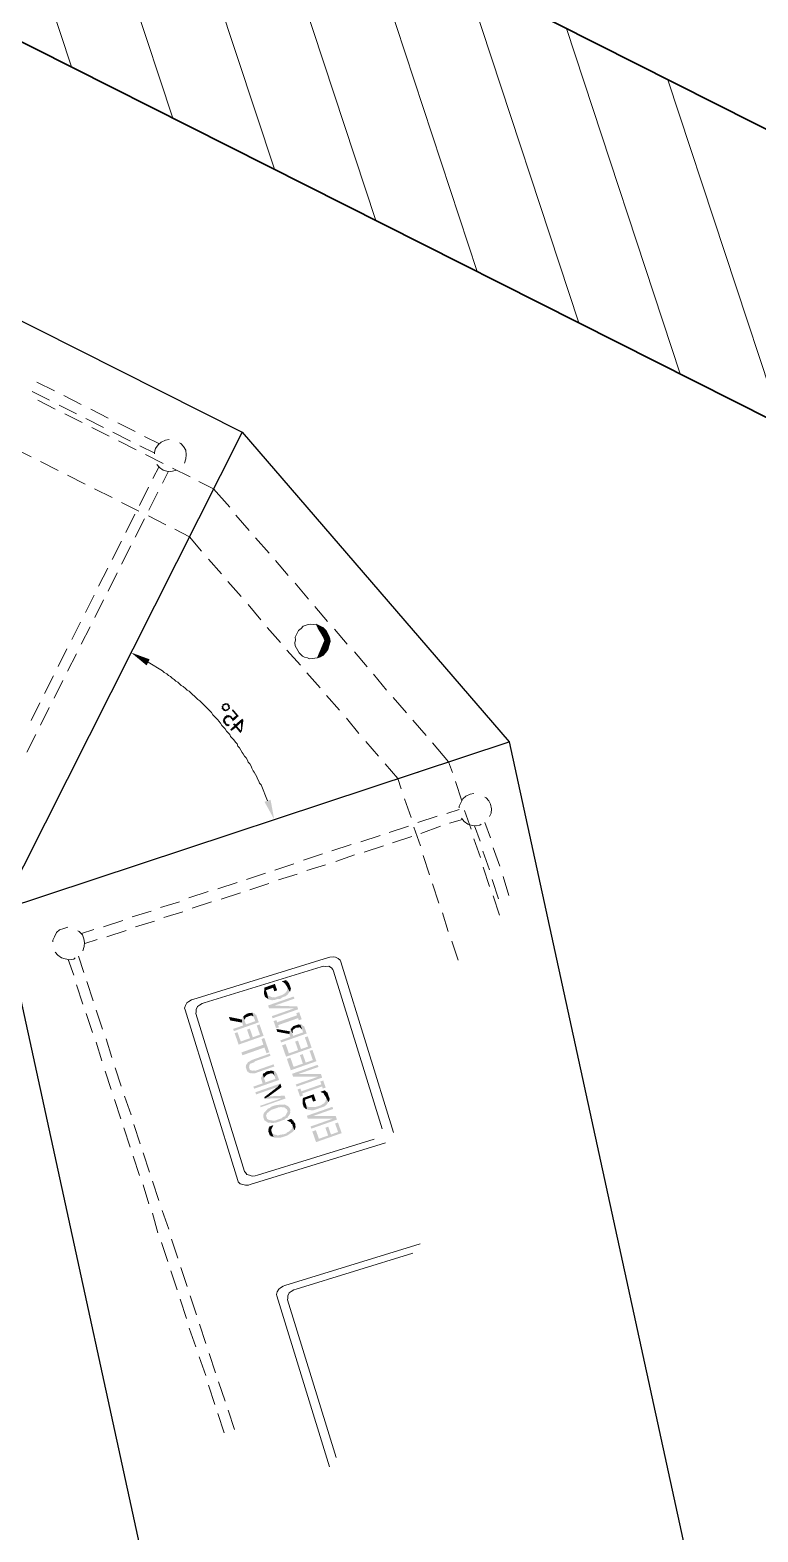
# Model space of a CAD drawing. Header units: metres. Extents: x 0 to 547597, y 0 to 1844684.
# Drawn here: x 543403.133 to 543403.7, y 1844525.203 to 1844526.371 of the extents above; entities that cross this region are included whole.
import ezdxf

# ---------------------------------------------------------------- set-up
doc = ezdxf.new("R2010")
doc.units = ezdxf.units.M
doc.layers.add('5_Thep', color=4, linetype='Continuous')
doc.layers.add('TB220kVhientai', color=7, linetype='Continuous')
doc.layers.add('A-Hatch', color=8, linetype='Continuous', lineweight=5)
doc.layers.add('A-Wall', color=3, linetype='Continuous', lineweight=30)

# ---------------------------------------------------------------- blocks, each defined once
blk = doc.blocks.new('A$C445369CA')
at = {"layer": 'A-Hatch'}
h = blk.add_hatch(dxfattribs=at)
h.set_pattern_fill('ANSI31', color=256, scale=500, angle=180)
h.set_pattern_definition([(225, (46947.50488503976, -3533.258691576077), (44.19417382415921, -44.19417382415923), [])])
h.paths.add_polyline_path([(26600.00000000047, -7499.999999998487), (26800.00000000047, -7499.999999998487), (26800.00000000047, -2299.999999999069), (26600.00000000047, -2299.999999999069)])
at = {"layer": 'A-Hatch', "linetype": 'Continuous'}
for points in [[(27435.96400061366, -3739.72218207363), (27437.99753865693, -3737.608141518082), (27453.21863065683, -3752.249615430366), (27451.99850783078, -3753.518039763672), (27438.89145638631, -3740.91010389477)], [(27439.62436909159, -3735.916909073596), (27445.72498322162, -3729.574787406833), (27460.94607522176, -3744.216261319118), (27454.84546109173, -3750.558382985881), (27452.73142053606, -3748.524844942498), (27457.61191184027, -3743.451147609157), (27452.11540639587, -3738.16394869634), (27447.64162270003, -3742.814837918733), (27445.95039025578, -3741.188007483957), (27450.42417395138, -3736.53711826168), (27446.19609284005, -3732.470042174915), (27441.31560153607, -3737.543739508255)], [(27424.57618757081, -3751.560809184797), (27426.20301800524, -3749.869576740311), (27428.26875705365, -3749.414567624335), (27428.6915651646, -3749.821275233058), (27426.26742001506, -3753.187639619457), (27425.06339769135, -3755.285579672665), (27424.65669008275, -3755.708387783729), (27424.24998247414, -3756.131195894908), (27424.67279058509, -3756.537903503515), (27424.26608297625, -3756.960711614694), (27424.68889108766, -3757.367419223418), (27424.28218347905, -3757.790227334481), (27424.70499159, -3758.196934943087), (27424.29828398139, -3758.619743054267), (27421.76143531455, -3756.179497402161), (27422.16814292339, -3755.756689290982), (27422.55875002965, -3754.504365460249), (27422.54264952731, -3753.674849740346), (27422.94935713592, -3753.252041629283), (27423.35606474453, -3752.829233518103), (27424.16947996197, -3751.983617295977)], [(27430.67680170061, -3745.218687518034), (27431.89692452666, -3743.950263184728), (27443.73555163783, -3755.338076227694), (27447.52472413541, -3758.16892898595), (27445.89789370098, -3759.860161430435)], [(27435.96400061366, -3739.72218207363), (27438.89145638631, -3740.91010389477), (27447.52472413541, -3758.16892898595), (27443.73555163783, -3755.338076227694)], [(27415.6286201796, -3760.862587629352), (27419.6956962666, -3756.634506518138), (27421.38692871085, -3758.261336952914), (27420.16680588503, -3759.52976128622), (27432.0054329962, -3770.917574329069), (27433.22555582225, -3769.649149995763), (27434.91678826651, -3771.275980430422), (27430.84971217997, -3775.504061541636), (27429.15847973549, -3773.877231106977), (27430.78531016991, -3772.185998662491), (27418.94668305875, -3760.798185619526), (27417.31985262432, -3762.489418064011)], [(27428.6915651646, -3749.821275233058), (27429.52108088438, -3749.805174730602), (27431.60292043514, -3750.179681334412), (27433.27805237705, -3750.976996049401), (27434.96928482153, -3752.603826484061), (27436.23770915484, -3753.823949310114), (27436.66051726602, -3754.23065691872), (27438.35174971027, -3755.857487353496), (27439.62017404381, -3757.077610179549), (27440.48189076851, -3758.720541116549), (27441.35970799555, -3761.192987773567), (27441.37580849812, -3762.022503493237), (27438.10604712623, -3764.575452662422), (27438.51275473484, -3764.152644551243), (27439.31006944971, -3762.477512609214), (27438.43225222267, -3760.005065952311), (27437.14772738703, -3757.955427406472), (27436.28601066233, -3756.312496469473), (27435.86320255115, -3755.905788860749), (27435.44039443997, -3755.499081252143), (27433.74916199548, -3753.872250817367), (27431.22841383144, -3752.261520885048), (27429.14657428046, -3751.887014281354), (27426.67412762367, -3752.764831508393), (27426.26742001506, -3753.187639619457)], [(27428.52636509249, -3762.686819141032), (27432.18673357065, -3758.881546140998), (27433.8779660149, -3760.508376575657), (27431.43772036326, -3763.045225242386), (27435.24299336318, -3766.705593720428), (27435.64970097179, -3766.282785609248), (27436.47921669134, -3766.266685106908), (27436.88592430018, -3765.843876995728), (27437.69933951763, -3764.998260773602), (27438.10604712623, -3764.575452662422), (27441.37580849812, -3762.022503493237), (27441.3919090007, -3762.852019213024), (27441.4080095028, -3763.681534932926), (27441.0013018942, -3764.104343043873), (27441.01740239677, -3764.933858763776), (27440.61069478793, -3765.356666874955), (27440.20398717932, -3765.779474986019), (27439.39057196188, -3766.625091208261), (27435.69800247904, -3768.771332768607), (27435.27519436809, -3768.364625159884), (27434.86848675949, -3768.787433271063)], [(27398.14019300672, -3779.043336407165), (27404.64751474559, -3772.278406629455), (27419.8686067455, -3786.91988054174), (27413.36128500686, -3793.68481031945), (27411.24724445143, -3791.651272276184), (27416.53444336378, -3786.154766831663), (27411.03793791938, -3780.867567918962), (27406.1574466154, -3785.941265252302), (27404.46621417091, -3784.314434817643), (27409.34670547512, -3779.240737484302), (27405.11862436403, -3775.173661397537), (27399.83142545121, -3780.670166841941)], [(27406.68105278886, -3770.16436607379), (27407.90117561491, -3768.895941740484), (27419.73980272608, -3780.283754783333), (27423.52897522366, -3783.114607541705), (27421.902144789, -3784.805839986075)], [(27411.96825170168, -3764.667860629386), (27414.00178974518, -3762.553820073721), (27429.22288174508, -3777.195293986006), (27428.00275891903, -3778.463718319428), (27414.89570747456, -3765.85578245041)], [(27411.96825170168, -3764.667860629386), (27414.89570747456, -3765.85578245041), (27423.52897522366, -3783.114607541705), (27419.73980272608, -3780.283754783333)], [(27447.00111796195, -3773.945828164462), (27447.81453317939, -3773.100211942103), (27448.64404889918, -3773.084111439763), (27449.05075650779, -3772.661303328583), (27449.45746411663, -3772.238495217403), (27449.88027222757, -3772.645202826126), (27450.28697983641, -3772.222394715063), (27451.1164955562, -3772.206294212607), (27451.53930366714, -3772.61300182133), (27451.94601127598, -3772.19019371015), (27452.36881938693, -3772.596901318757), (27454.0278508265, -3772.56470031396), (27454.45065893768, -3772.971407922683), (27454.87346704886, -3773.37811553129), (27455.29627516004, -3773.784823140013), (27456.1257908796, -3773.768722637556), (27456.54859899101, -3774.175430246163), (27457.39421521313, -3774.988845463493), (27459.08544765739, -3776.615675898269), (27461.19948821329, -3778.649213941535), (27462.90682115988, -3781.105560096097), (27463.78463838738, -3783.578006752999), (27464.2074464981, -3783.984714361723), (27460.95378562878, -3787.367179250694), (27461.36049323739, -3786.944371139514), (27461.76720084623, -3786.521563028335), (27462.1739084546, -3786.098754917271), (27461.75110034388, -3785.692047308665), (27462.15780795249, -3785.269239197485), (27461.73499984131, -3784.862531588878), (27462.14170744992, -3784.439723477699), (27461.71889933874, -3784.033015868976), (27461.70279883617, -3783.203500149306), (27461.27999072545, -3782.796792540583), (27461.26389022288, -3781.967276820797), (27460.40217349818, -3780.324345883681), (27458.71094105369, -3778.697515448905), (27456.17409238708, -3776.257269796799), (27455.3445766673, -3776.273370299372), (27454.92176855612, -3775.866662690649), (27454.49896044494, -3775.459955082042), (27454.07615233399, -3775.053247473319), (27453.65334422281, -3774.646539864596), (27453.2466366142, -3775.069347975776), (27452.82382850302, -3774.662640367169), (27449.50576562388, -3774.727042376762), (27448.69235040643, -3775.572658599121), (27445.84539714572, -3778.532315376913), (27445.79709563847, -3776.043768217554), (27446.59441035357, -3774.368636275409)], [(27455.54197774408, -3765.066857830971), (27457.59161628992, -3763.782332995208), (27459.65735533834, -3763.327323879232), (27460.08016344928, -3763.734031487955), (27457.23321018857, -3766.693688265746), (27456.82650257996, -3767.11649637681), (27456.84260308254, -3767.946012096596), (27456.43589547393, -3768.368820207659), (27456.02918786509, -3768.791628318722), (27456.07748937258, -3771.280175478081), (27456.09358987492, -3772.109691197984), (27453.55674120807, -3769.669445545878), (27453.54064070573, -3768.839929826092), (27453.94734831434, -3768.417121715029), (27453.931247812, -3767.587605995242), (27454.33795542084, -3767.164797884063), (27454.74466302921, -3766.741989773), (27455.15137063805, -3766.319181661936), (27454.72856252687, -3765.912474053213), (27455.13527013571, -3765.489665942034)], [(27460.08016344928, -3763.734031487955), (27460.9096791693, -3763.717930985382), (27462.16200300003, -3764.108538091648), (27464.25994305336, -3765.312560415245), (27466.35788310645, -3766.516582738841), (27468.04911555094, -3768.1434131735), (27469.74034799519, -3769.77024360816), (27471.02487283107, -3771.819882153999), (27471.88658955577, -3773.462813091232), (27472.74830628047, -3775.105744028348), (27472.34159867163, -3775.528552139411), (27469.49464541115, -3778.488208917202), (27469.90135301976, -3778.065400806139), (27470.29196012579, -3776.81307697529), (27470.27585962345, -3775.983561255503), (27470.25975912088, -3775.154045535601), (27469.83695100993, -3774.747337926878), (27469.80475000502, -3773.088306487422), (27469.38194189407, -3772.681598878698), (27468.95913378266, -3772.274891270092), (27468.53632567171, -3771.868183661369), (27466.4061846137, -3769.0051298982), (27465.1377602804, -3767.785007072147), (27464.30824456061, -3767.801107574604), (27463.46262833825, -3766.987692357274), (27461.78749639634, -3766.190377642401), (27460.95798067655, -3766.206478144741), (27460.53517256537, -3765.799770536134), (27459.70565684536, -3765.815871038591), (27459.29894923675, -3766.238679149654), (27458.8761411258, -3765.831971541047), (27458.4694335172, -3766.25477965211), (27458.06272590836, -3766.677587763174), (27457.23321018857, -3766.693688265746)], [(27390.41274844203, -3787.076690518414), (27396.92007018067, -3780.311760740587), (27412.14116218081, -3794.953234652872), (27405.63384044194, -3801.718164430698), (27403.5197998865, -3799.684626387316), (27408.80699879932, -3794.188120942796), (27403.31049335492, -3788.900922029978), (27398.43000205071, -3793.974619363435), (27396.73876960599, -3792.347788928775), (27401.6192609102, -3787.274091595318), (27397.3911797991, -3783.207015508553), (27392.10398088628, -3788.703520953073)], [(27439.69648150844, -3782.385889884201), (27441.3233119431, -3780.694657439832), (27456.12159583205, -3794.929423743393), (27455.30818061461, -3795.77503996552), (27442.62393728131, -3783.573811705341)], [(27439.69648150844, -3782.385889884201), (27442.62393728131, -3783.573811705341), (27448.65595435374, -3795.074328265386), (27445.71239807853, -3793.056890724343)], [(27445.84539714572, -3778.532315376913), (27448.69235040643, -3775.572658599121), (27448.28564279783, -3775.995466710185), (27448.30174330017, -3776.824982429971), (27447.91113619413, -3778.07730626082), (27448.35004480765, -3779.31352958933), (27448.78895342094, -3780.549752917839), (27449.65067014587, -3782.192683854839), (27450.91909447918, -3783.412806680892), (27453.03313503461, -3785.446344724274), (27453.45594314602, -3785.853052332997), (27454.30155936815, -3786.666467550327), (27455.97669131006, -3787.463782265317), (27456.39949942124, -3787.87048987404), (27457.22901514103, -3787.854389371467), (27457.65182325197, -3788.26109698019), (27458.07463136339, -3788.667804588797), (27458.48133897199, -3788.244996477733), (27459.31085469155, -3788.228895975277), (27460.14037041157, -3788.21279547282), (27460.54707802017, -3787.789987361757), (27460.95378562878, -3787.367179250694), (27464.2074464981, -3783.984714361723), (27464.22354700067, -3784.814230081509), (27463.86514089932, -3787.725585352047), (27461.83160285582, -3789.839625907596), (27459.35915619903, -3790.717443134752), (27456.8545085371, -3789.936228922219), (27456.02499281731, -3789.952329424676), (27455.60218470637, -3789.545621815952), (27454.77266898658, -3789.561722318409), (27454.3498608754, -3789.155014709686), (27453.92705276422, -3788.748307100963), (27453.50424465328, -3788.341599492356), (27453.0814365421, -3787.934891883633), (27452.67472893326, -3788.357699994813), (27449.71507215546, -3785.5107467341), (27448.00773920887, -3783.054400579538), (27446.28430575924, -3779.768538705306), (27445.86149764829, -3779.361831096699)], [(27464.12694398616, -3779.837135762791), (27464.95645970595, -3779.821035260335), (27465.7859754255, -3779.804934757994), (27467.44500686531, -3779.772733752965), (27468.6812301937, -3779.333825139445), (27469.49464541115, -3778.488208917202), (27472.34159867163, -3775.528552139411), (27472.35769917397, -3776.358067859197), (27472.37379967654, -3777.187583578983), (27472.79660778772, -3777.59429118759), (27472.38990017888, -3778.01709929877), (27472.40600068145, -3778.846615018556), (27471.99929307285, -3779.269423129736), (27471.59258546424, -3779.692231240799), (27470.37246263796, -3780.960655574221), (27469.96575502935, -3781.383463685284), (27469.1362393098, -3781.399564187741), (27468.72953170096, -3781.822372298804), (27467.90001598117, -3781.838472801261), (27467.49330837233, -3782.261280912324), (27467.07050026138, -3781.854573303717), (27466.66379265278, -3782.27738141478)], [(27386.34567235527, -3791.304771629628), (27388.78591800714, -3788.767922962899), (27404.00701000728, -3803.409396875184), (27402.78688718122, -3804.67782120849), (27396.86757362564, -3798.983914687065), (27395.24074319121, -3800.675147131435), (27393.1750041428, -3801.130156247411), (27392.34548842278, -3801.146256749984), (27391.93878081418, -3801.569064861047), (27391.10926509462, -3801.585165363504), (27395.17634118116, -3797.357084252406), (27389.25702762557, -3791.663177730981), (27388.03690479952, -3792.931602064287), (27384.7832439302, -3796.314066953142), (27384.36043581925, -3795.907359344419), (27384.34433531668, -3795.077843624633), (27384.75104292529, -3794.655035513686), (27384.73494242295, -3793.825519793783), (27384.71884192037, -3792.996004073997), (27385.53225713782, -3792.150387851754), (27385.93896474643, -3791.727579740575)], [(27384.7832439302, -3796.314066953142), (27388.03690479952, -3792.931602064287), (27387.63019719091, -3793.35441017535), (27387.23959008465, -3794.606734006316), (27386.84898297838, -3795.859057837166), (27387.27179108956, -3796.265765445889), (27387.69459920074, -3796.672473054496), (27388.55631592521, -3798.315403991612), (27390.23144786735, -3799.112718706601), (27390.6542559783, -3799.519426315208), (27391.48377169832, -3799.503325812751), (27393.95621835534, -3798.625508585712), (27395.17634118116, -3797.357084252406), (27391.10926509462, -3801.585165363504), (27390.68645698321, -3801.178457754781), (27389.85694126366, -3801.194558257237), (27389.43413315248, -3800.78785064863), (27388.60461743269, -3800.803951151087), (27388.18180932151, -3800.397243542364), (27385.6449606549, -3797.956997890258), (27385.22215254372, -3797.550290281652), (27385.20605204138, -3796.720774561865)], [(27428.30866846559, -3794.224516995368), (27430.74891411746, -3791.687668328756), (27445.54719800642, -3805.922434632317), (27444.3270751806, -3807.190858965623), (27438.83056973596, -3801.903660052922), (27437.2037393013, -3803.594892497407), (27436.39032408409, -3804.440508719534), (27435.98361647525, -3804.863316830713), (27435.15410075546, -3804.879417333053), (27434.32458503568, -3804.895517835626), (27433.49506931589, -3804.911618338083), (27432.6655535961, -3804.927718840423), (27437.13933729148, -3800.276829618262), (27431.22002373589, -3794.582923096721), (27429.99990090984, -3795.851347430144), (27426.32343192957, -3798.827104710275), (27426.307331427, -3797.997588990605), (27426.29123092466, -3797.168073270703), (27427.49525324814, -3795.07013321761), (27427.90196085675, -3794.647325106547)], [(27426.32343192957, -3798.827104710275), (27429.99990090984, -3795.851347430144), (27429.18648569239, -3796.69696365227), (27428.77977808379, -3797.11977176345), (27428.79587858636, -3797.949287483236), (27428.38917097775, -3798.372095594299), (27428.8119790887, -3798.778803203022), (27428.82807959127, -3799.608318922808), (27429.25088770245, -3800.015026531415), (27429.6736958134, -3800.421734140138), (27430.09650392458, -3800.828441748861), (27430.9421201467, -3801.641856966191), (27431.36492825788, -3802.048564574914), (27433.86957591958, -3802.829778787447), (27434.6990916396, -3802.813678284874), (27435.91921446566, -3801.545253951568), (27437.13933729148, -3800.276829618262), (27432.6655535961, -3804.927718840423), (27431.83603787632, -3804.94381934288), (27431.41322976537, -3804.537111734273), (27430.99042165396, -3804.13040412555), (27430.56761354301, -3803.723696516827), (27430.16090593417, -3804.146504628006), (27428.46967348992, -3802.519674193347), (27426.76234054309, -3800.063328038785), (27426.74624004052, -3799.233812318998)], [(27432.78245216073, -3789.573627773207), (27434.81599020422, -3787.459587217541), (27445.71239807853, -3793.056890724343), (27448.65595435374, -3795.074328265386), (27447.84253913653, -3795.919944487512), (27436.11661554244, -3790.338741483167)], [(27432.78245216073, -3789.573627773207), (27436.11661554244, -3790.338741483167), (27448.80085887597, -3802.539969743462), (27447.58073604968, -3803.808394076768)], [(27373.33102887752, -3804.834631185164), (27374.95785931242, -3803.143398740678), (27390.17895131232, -3817.784872652963), (27388.9588284865, -3819.053296986269), (27375.8517770418, -3806.445361117367)], [(27373.33102887752, -3804.834631185164), (27375.8517770418, -3806.445361117367), (27384.4850447909, -3823.704186208663), (27380.69587229332, -3820.87333345029)], [(27376.58468974684, -3801.452166296309), (27380.65176583384, -3797.224085185211), (27382.34299827809, -3798.850915619871), (27381.12287545227, -3800.119339953177), (27392.96150256344, -3811.507152996142), (27394.18162538949, -3810.23872866272), (27395.87285783375, -3811.865559097379), (27391.80578174698, -3816.093640208594), (27390.11454930273, -3814.466809773934), (27391.33467212855, -3813.198385440512), (27379.49604501761, -3801.810572397662), (27378.27592219156, -3803.078996731085)], [(27393.1750041428, -3801.130156247411), (27395.24074319121, -3800.675147131435), (27397.90639587701, -3809.751518541831), (27396.27956544259, -3811.442750986316)], [(27415.70073259645, -3807.331568439957), (27416.92085542274, -3806.063144106651), (27426.22263386706, -3815.010711497511), (27427.05214958685, -3814.994610995054), (27429.16619014251, -3817.02814903832), (27429.58899825369, -3817.434856647043), (27430.41851397348, -3817.418756144587), (27431.24802969303, -3817.402655642247), (27431.65473730164, -3816.979847531067), (27432.07754541305, -3817.386555139674), (27432.48425302166, -3816.963747028611), (27435.73791389097, -3813.581282139756), (27436.16072200192, -3813.987989748362), (27436.17682250449, -3814.817505468149), (27436.19292300683, -3815.647021187935), (27435.78621539823, -3816.069829299115), (27436.20902350941, -3816.476536907721), (27435.8023159008, -3816.899345018901), (27435.39560829219, -3817.322153129964), (27433.7687778573, -3819.01338557445), (27433.3620702487, -3819.436193685513), (27432.53255452891, -3819.45229418797), (27432.1258469203, -3819.875102299149), (27430.04400736955, -3819.500595695223), (27429.21449164976, -3819.516696197796), (27428.79168353858, -3819.109988589073), (27426.27093537454, -3817.49925865687), (27425.84812726337, -3817.092551048147), (27425.00251104101, -3816.279135830817)], [(27421.80134672672, -3800.98944677331), (27423.02146955254, -3799.721022439888), (27432.32324799709, -3808.668589830748), (27433.5916723304, -3809.888712656801), (27434.43728855276, -3810.70212787413), (27435.7218133884, -3812.751766419853), (27435.73791389097, -3813.581282139756), (27432.89096063026, -3816.540938917547), (27433.70437584771, -3815.695322695305), (27434.11108345632, -3815.272514584241), (27433.68827534514, -3814.865806975518), (27434.09498295397, -3814.442998864455), (27433.6721748428, -3814.036291255732), (27433.65607434022, -3813.206775535829), (27433.23326622928, -3812.800067927223), (27432.8104581181, -3812.3933603185), (27432.79435761576, -3811.56384459883), (27431.10312517104, -3809.93701416417)], [(27361.53650822607, -3817.09606640751), (27363.16333866073, -3815.404833963141), (27365.22907770914, -3814.949824847048), (27365.65188581985, -3815.356532455771), (27363.22774067032, -3818.72289684217), (27362.02371834707, -3820.820836895378), (27361.61701073823, -3821.243645006558), (27361.63311124058, -3822.073160726228), (27361.24250413431, -3823.325484557194), (27361.66531224549, -3823.732192165917), (27361.25860463688, -3824.155000276864), (27358.72175597027, -3821.714754624874), (27359.12846357864, -3821.291946513811), (27359.53517118748, -3820.869138402632), (27359.11236307654, -3820.462430794025), (27359.51907068514, -3820.039622682845), (27359.90967779118, -3818.787298851996), (27360.31638539978, -3818.364490740816), (27361.12980061723, -3817.518874518573)], [(27365.65188581985, -3815.356532455771), (27366.48140153987, -3815.340431953315), (27368.56324109039, -3815.714938557125), (27370.23837303254, -3816.512253271998), (27371.92960547679, -3818.139083706657), (27374.02754553012, -3819.343106030254), (27375.312070366, -3821.392744576093), (27377.00330281048, -3823.019575010752), (27377.86501953495, -3824.662505947985), (27378.32002865104, -3826.728244996164), (27378.74283676222, -3827.134952604887), (27375.06636778172, -3830.110709885019), (27375.47307539009, -3829.687901773956), (27375.87978299893, -3829.265093662892), (27376.28649060754, -3828.842285551713), (27375.86368249659, -3828.435577943106), (27375.83148149168, -3826.776546503534), (27375.81538098934, -3825.947030783631), (27375.39257287816, -3825.540323175024), (27375.79928048677, -3825.117515063961), (27375.37647237559, -3824.710807455238), (27374.95366426464, -3824.304099846631), (27374.9375637623, -3823.474584126729), (27374.51475565089, -3823.067876518122), (27374.09194753994, -3822.661168909399), (27372.40071509546, -3821.034338474739), (27370.28667453979, -3819.000800431357), (27368.1887344867, -3817.79677810776), (27366.10689493595, -3817.42227150395), (27364.04115588777, -3817.877280620043), (27363.22774067032, -3818.72289684217)], [(27367.6371223561, -3810.753944740747), (27368.85724518215, -3809.485520407441), (27380.69587229332, -3820.87333345029), (27384.4850447909, -3823.704186208663), (27382.85821435624, -3825.395418653032)], [(27399.02572064102, -3824.666700995644), (27405.53304237989, -3817.901771217817), (27420.33132626885, -3832.136537521379), (27413.82400452998, -3838.901467299205), (27412.13277208549, -3837.274636864546), (27417.41997099831, -3831.778131420026), (27411.9234655539, -3826.490932507208), (27407.04297424969, -3831.564629840665), (27405.35174180521, -3829.937799406005), (27410.23223310919, -3824.864102072548), (27406.00415199809, -3820.797025985783), (27400.71695308527, -3826.293531430303)], [(27406.75316520571, -3816.633346884395), (27414.88731737924, -3808.1771846622), (27416.57854982372, -3809.804015096859), (27413.32488895417, -3813.186479985714), (27426.43194039864, -3825.794415854616), (27424.80510996399, -3827.485648299102), (27411.69805851975, -3814.8777124302), (27408.44439765019, -3818.260177319171)], [(27365.48668574798, -3828.222076363629), (27369.14705422614, -3824.416803363594), (27370.83828667062, -3826.04363379837), (27368.80474862712, -3828.157674354035), (27372.61002162728, -3831.818042832077), (27373.03282973822, -3832.224750440684), (27373.43953734683, -3831.801942329621), (27373.84624495567, -3831.379134218441), (27374.65966017288, -3830.533517996198), (27375.06636778172, -3830.110709885019), (27378.74283676222, -3827.134952604887), (27378.33612915338, -3827.55776071595), (27377.97772305203, -3830.469115986372), (27376.35089261737, -3832.160348430974), (27374.70796168037, -3833.022065155557), (27372.23551502335, -3833.899882382713), (27371.82880741474, -3834.322690493776)], [(27394.95864455425, -3828.894782106858), (27397.80559781496, -3825.93512532895), (27412.60388170392, -3840.169891632628), (27411.38375887764, -3841.438315965934), (27405.46444532229, -3835.744409444509), (27403.83761488763, -3837.435641888995), (27403.02419967018, -3838.281258111121), (27402.19468395039, -3838.297358613694), (27400.12894490198, -3838.752367729554), (27399.2994291822, -3838.76846823201), (27403.7732128778, -3834.11757900985), (27398.2767074334, -3828.830380097032), (27396.64987699874, -3830.521612541517), (27393.39621612919, -3833.904077430372), (27393.38011562685, -3833.074561710586), (27393.36401512427, -3832.2450459908), (27392.94120701309, -3831.838338382193), (27393.75462223054, -3830.99272215995), (27393.33181411959, -3830.586014551227), (27393.7385217282, -3830.163206440164)], [(27393.39621612919, -3833.904077430372), (27396.64987699874, -3830.521612541517), (27395.83646178129, -3831.367228763644), (27395.42975417268, -3831.790036874823), (27395.85256228363, -3832.196744483546), (27395.44585467526, -3832.61955259461), (27395.86866278597, -3833.026260203216), (27395.46195517736, -3833.449068314396), (27395.88476328854, -3833.855775923003), (27396.30757139972, -3834.262483531726), (27396.7303795109, -3834.669191140449), (27397.15318762185, -3835.075898749055), (27397.57599573326, -3835.482606357778), (27398.42161195539, -3836.296021575108), (27398.84442006634, -3836.702729183715), (27399.67393578612, -3836.686628681375), (27400.50345150591, -3836.670528178918), (27400.92625961709, -3837.077235787641), (27401.3329672257, -3836.654427676462), (27403.7732128778, -3834.11757900985), (27399.2994291822, -3838.76846823201), (27398.04710535146, -3838.37786112586), (27395.94916529837, -3837.173838802264), (27394.68074096483, -3835.953715976211), (27393.81902424037, -3834.310785039095)], [(27401.78797634179, -3838.720166724641), (27403.83761488763, -3837.435641888995), (27406.50326757366, -3846.512013299274), (27404.46972953039, -3848.626053854823)], [(27239.13247954217, -3895.712693003705), (27242.65247954195, -3899.232693003723), (27251.452479542, -3886.326026336988)], [(27104.19914620859, -3922.112693003728), (27105.9591462086, -3919.179359670263), (27105.9591462086, -3911.552693003672)], [(27104.19914620859, -3922.112693003728), (27104.19914620859, -3913.899359670235), (27105.9591462086, -3911.552693003672)], [(27105.9591462086, -3919.179359670263), (27108.30581287551, -3915.659359670244), (27108.30581287551, -3909.792693003779)], [(27105.9591462086, -3919.179359670263), (27105.9591462086, -3911.552693003672), (27108.30581287551, -3909.792693003779)], [(27108.30581287551, -3915.659359670244), (27110.06581287552, -3913.899359670235), (27110.06581287552, -3909.792693003779)], [(27108.30581287551, -3915.659359670244), (27108.30581287551, -3909.792693003779), (27110.06581287552, -3909.792693003779)], [(27110.06581287552, -3913.899359670235), (27111.82581287553, -3913.899359670235), (27111.82581287553, -3909.206026336993)], [(27110.06581287552, -3913.899359670235), (27110.06581287552, -3909.792693003779), (27111.82581287553, -3909.206026336993)], [(27111.82581287553, -3913.899359670235), (27114.75914620864, -3913.312693003681), (27114.75914620864, -3908.619359670323)], [(27111.82581287553, -3913.899359670235), (27111.82581287553, -3909.206026336993), (27114.75914620864, -3908.619359670323)], [(27114.75914620864, -3913.312693003681), (27114.75914620864, -3908.619359670323), (27117.10581287555, -3909.206026336993)], [(27114.75914620864, -3913.312693003681), (27117.10581287555, -3913.312693003681), (27117.10581287555, -3909.206026336993)], [(27117.10581287555, -3913.312693003681), (27117.10581287555, -3909.206026336993), (27120.03914620867, -3909.792693003779)], [(27117.10581287555, -3913.312693003681), (27120.03914620867, -3913.312693003681), (27120.03914620867, -3909.792693003779)], [(27120.03914620867, -3913.312693003681), (27120.03914620867, -3909.792693003779), (27122.38581287535, -3910.966026337002)], [(27120.03914620867, -3913.312693003681), (27122.38581287535, -3913.312693003681), (27122.38581287535, -3910.966026337002)], [(27122.38581287535, -3913.312693003681), (27122.38581287535, -3910.966026337002), (27124.14581287536, -3912.726026337012)], [(27101.26581287547, -3925.632693003747), (27102.43914620881, -3924.459359670291), (27102.43914620881, -3916.24602633703)], [(27101.26581287547, -3925.632693003747), (27101.26581287547, -3919.179359670263), (27102.43914620881, -3916.24602633703)], [(27102.43914620881, -3924.459359670291), (27104.19914620859, -3922.112693003728), (27104.19914620859, -3913.899359670235)], [(27102.43914620881, -3924.459359670291), (27102.43914620881, -3916.24602633703), (27104.19914620859, -3913.899359670235)], [(27189.43780398485, -3953.484336291673), (27192.07866385602, -3947.145707520773), (27197.9854570285, -3949.389458095189), (27197.58834773139, -3949.821293693734), (27197.19123843475, -3950.253129292163), (27196.79412913811, -3950.684964890708), (27196.82885543955, -3951.513909786125), (27195.30987085542, -3954.899141970789), (27194.87803525687, -3954.502032673918), (27195.27514455374, -3954.070197075489), (27194.8433089552, -3953.673087778618), (27194.80858265352, -3952.844142883201), (27195.53334864415, -3950.322581895511), (27192.57995205768, -3949.200706608361), (27190.69858447858, -3953.84671928687)], [(27192.76870354475, -3943.795201637666), (27193.13108653971, -3942.534421143821), (27201.31635658839, -3939.700323441182), (27203.40608197777, -3940.027980134822), (27201.12760510156, -3945.105828411877), (27204.94467288465, -3947.021922292886), (27204.58228988969, -3948.282702786615), (27200.36811280949, -3946.798444504151), (27200.00572981429, -3948.059224997996), (27198.74494932056, -3947.696842002915), (27199.10733231553, -3946.43606150907), (27201.35108289006, -3940.529268336599), (27195.65264752763, -3943.259187134216)], [(27192.76870354475, -3943.795201637666), (27195.65264752763, -3943.259187134216), (27199.8668246076, -3944.74344541668), (27201.35108289006, -3940.529268336599), (27199.10733231553, -3946.43606150907)], [(27187.55643640552, -3958.130348970182), (27187.95354570216, -3957.698513371754), (27187.91881940071, -3956.869568476337), (27188.7477642959, -3956.834842174663), (27189.14487359277, -3956.403006576234), (27189.54198288964, -3955.971170977689), (27190.37092778482, -3955.936444676016), (27190.80276338337, -3956.333553972887), (27191.63170827879, -3956.298827671213), (27192.92721507442, -3957.490155561827), (27193.35905067273, -3957.887264858698), (27192.20244908379, -3960.011716549518), (27192.16772278235, -3959.182771654218), (27192.56483207899, -3958.750936055672), (27192.13299648068, -3958.353826758801), (27191.7011608819, -3957.95671746193), (27191.26932528359, -3957.559608165058), (27190.83748968504, -3957.162498868303), (27190.00854478986, -3957.197225169977), (27189.61143549276, -3957.629060768406), (27189.21432619612, -3958.060896366951), (27188.81721689925, -3958.49273196538), (27187.66061531031, -3960.617183656199), (27187.15932710865, -3958.562184568727)], [(27187.66061531031, -3960.617183656199), (27188.81721689925, -3958.49273196538), (27188.42010760237, -3958.924567563925), (27188.45483390405, -3959.753512459225), (27189.31850510114, -3960.547731052968), (27189.75034069945, -3960.944840349839), (27190.182176298, -3961.341949646594), (27190.57928559487, -3960.910114048165), (27191.01112119341, -3961.30722334492), (27191.40823049028, -3960.875387746608), (27191.80533978716, -3960.443552148063), (27192.20244908379, -3960.011716549518), (27193.35905067273, -3957.887264858698), (27193.79088627128, -3958.28437415557), (27193.39377697441, -3958.716209753999), (27193.82561257295, -3959.113319050753), (27193.42850327608, -3959.545154649299), (27193.86033887463, -3959.94226394617), (27193.46322957776, -3960.374099544715), (27193.06612028112, -3960.805935143144), (27193.10084658256, -3961.63488003856), (27192.27190168714, -3961.669606340234), (27191.8747923905, -3962.101441938663), (27191.47768309363, -3962.533277537208), (27191.04584749532, -3962.136168240337), (27190.21690259967, -3962.170894542011), (27189.8197933028, -3962.602730140439), (27188.95612210594, -3961.808511546813), (27188.09245090885, -3961.01429295307)], [(27195.17096564872, -3951.583362389356), (27195.56807494559, -3951.151526790811), (27195.53334864415, -3950.322581895511), (27194.80858265352, -3952.844142883201), (27194.77385635185, -3952.015197987901)], [(27195.30987085542, -3954.899141970789), (27196.82885543955, -3951.513909786125), (27196.43174614268, -3951.945745384553), (27196.03463684581, -3952.377580983099), (27196.46647244436, -3952.77469027997), (27196.06936314725, -3953.206525878515), (27196.5011987458, -3953.60363517527), (27196.93303434434, -3954.000744472141), (27196.96776064602, -3954.829689367441), (27197.36486994289, -3954.397853769013), (27197.79670554143, -3954.794963065884), (27198.22854113975, -3955.192072362755), (27199.05748603516, -3955.157346060965), (27199.48932163371, -3955.554455357837), (27199.88643093058, -3955.122619759408), (27200.28354022768, -3954.690784160863), (27201.07775882119, -3953.827112963889), (27200.3529928308, -3956.348673951579), (27199.95588353393, -3956.780509550124), (27198.29799374333, -3956.849962153356), (27197.86615814478, -3956.452852856484), (27197.46904884791, -3956.884688455146), (27197.03721324936, -3956.487579158274), (27196.60537765105, -3956.090469861403), (27196.17354205251, -3955.693360564532), (27195.77643275564, -3956.12519616296), (27195.34459715732, -3955.728086866089), (27195.74170645373, -3955.29625126766)], [(27201.33596291137, -3950.07949778391), (27203.02857900388, -3950.838990075979), (27203.06330530555, -3951.667934971396), (27203.49514090386, -3952.065044268267), (27203.09803160699, -3952.496879866696), (27203.1327579089, -3953.325824761996), (27202.73564861203, -3953.757660360541), (27202.33853931515, -3954.189495959086), (27202.37326561683, -3955.018440854386), (27201.97615631996, -3955.450276452932), (27201.57904702309, -3955.882112051477), (27200.78482842934, -3956.745783248451), (27200.3529928308, -3956.348673951579), (27201.07775882119, -3953.827112963889), (27201.47486811806, -3953.395277365344), (27201.87197741494, -3952.963441766915), (27201.44014181639, -3952.566332470044), (27201.83725111326, -3952.134496871498), (27201.40541551472, -3951.737387574627), (27201.37068921304, -3950.908442679327)], [(27189.26581287547, -4028.886026337044), (27183.98581287544, -4028.886026337044), (27185.74581287545, -4044.139359670226)]]:
    blk.add_hatch(color=256, dxfattribs=at).paths.add_polyline_path(points)
for points in [[(27115.34581287531, -3750.2193596703), (27645.10581287555, -3320.459359670291), (27939.02581287548, -3614.966026337002), (27409.85247954191, -4044.139359670226), (27115.34581287531, -3750.2193596703)], [(26993.9058128756, -4044.139359670226), (27115.34581287531, -3750.2193596703)], [(27409.85247954191, -4793.312693003681), (26993.9058128756, -4793.312693003681), (26993.9058128756, -4044.139359670226), (27409.85247954191, -4044.139359670226), (27409.85247954191, -4793.312693003681)]]:
    blk.add_lwpolyline(points)
for points in [[(27673.01515698037, -3619.787512175622), (27580.42018064624, -3708.856478475267)], [(27681.7009212845, -3621.200841030804), (27581.4953989503, -3717.590544286766)], [(27495.11238088692, -3636.250381928519), (27571.57341131778, -3715.738306817948)], [(27504.20485279965, -3638.086518894881), (27570.09148540511, -3706.581432895386)], [(27222.11914620874, -3696.8326930037), (27210.97247954202, -3707.392693003756)], [(27227.98581287544, -3702.699359670281), (27216.83914620872, -3713.846026337007)], [(27227.98581287544, -3707.392693003756), (27239.13247954217, -3696.24602633703)], [(27326.98232074082, -3790.252449057298), (27427.18784307479, -3693.862745801336)], [(27437.10983070731, -3695.714983270271), (27513.57086113794, -3775.202908159699)], [(27689.10581287555, -3700.352693003719), (27677.9591462086, -3711.499359670328)], [(27205.10581287555, -3713.259359670337), (27194.54581287527, -3724.406026337063)], [(27211.55914620869, -3724.406026337063), (27222.70581287541, -3713.259359670337)], [(27284.89247954194, -3709.152693003649), (27273.74581287545, -3720.299359670258)], [(27336.07479265356, -3792.088586023659), (27428.66976898746, -3703.019619723898)], [(27438.59175661998, -3704.871857192833), (27504.4783892252, -3773.366771193338)], [(27570.09148540511, -3706.581432895386), (27571.31160823093, -3707.849857228692), (27573.361246777, -3709.134382064454), (27575.004177714, -3709.996098789154), (27577.49272487336, -3710.044400296523), (27579.1678568155, -3709.24708558165), (27580.42018064624, -3708.856478475267)], [(27694.97247954202, -3706.2193596703), (27683.82581287553, -3717.366026337026)], [(27210.97247954202, -3719.126026337035), (27200.41247954196, -3730.272693003761)], [(27571.57341131778, -3715.738306817948), (27572.38682653499, -3716.583923040191), (27574.43646508106, -3717.868447875953), (27576.07939601806, -3718.730164600653), (27578.56794317742, -3718.778466108022), (27580.64978272794, -3718.403959504212), (27581.4953989503, -3717.590544286766)], [(27672.6791462088, -3716.77935967024), (27661.53247954207, -3727.926026336965)], [(27678.54581287527, -3722.646026337054), (27667.39914620877, -3733.792693003779)], [(27188.6791462088, -3729.686026336974), (27179.87914620875, -3739.072693003691)], [(27194.54581287527, -3735.552693003672), (27185.74581287545, -3744.939359670272)], [(27195.13247954217, -3740.8326930037), (27205.69247954199, -3729.686026336974)], [(27268.46581287542, -3726.166026336956), (27257.3191462087, -3736.726026337012)], [(27656.25247954205, -3733.206026336993), (27645.10581287555, -3744.352693003719)], [(27174.01247954206, -3737.899359670235), (27171.07914620871, -3737.899359670235), (27168.14581287536, -3739.072693003691), (27165.21247954201, -3741.419359670253), (27163.452479542, -3743.766026336933), (27162.27914620866, -3746.699359670281), (27162.27914620866, -3747.872693003737)], [(27178.70581287541, -3757.259359670337), (27189.26581287547, -3746.112693003728)], [(27185.15914620855, -3756.672693003668), (27186.33247954212, -3753.739359670319), (27186.91914620879, -3750.2193596703), (27186.33247954212, -3746.699359670281), (27185.15914620855, -3743.766026336933), (27183.39914620877, -3741.419359670253), (27182.22581287543, -3740.8326930037)], [(27252.03914620867, -3742.592693003709), (27240.89247954194, -3753.739359670319)], [(27661.53247954207, -3739.072693003691), (27650.97247954202, -3750.2193596703)], [(27163.452479542, -3756.672693003668), (27165.21247954201, -3759.019359670347), (27168.14581287536, -3761.366026337026), (27171.07914620871, -3762.539359670249), (27174.01247954206, -3762.539359670249), (27177.53247954207, -3762.539359670249), (27178.70581287541, -3761.952693003695)], [(27185.74581287545, -3755.499359670328), (27192.78581287549, -3763.126026337035)], [(27235.61247954192, -3759.019359670347), (27224.46581287542, -3770.166026336956)], [(27639.23914620862, -3750.2193596703), (27628.09247954213, -3761.366026337026)], [(27645.10581287555, -3756.086026336998), (27634.54581287527, -3767.232693003723)], [(27161.69247954199, -3773.686026336974), (27172.83914620872, -3762.539359670249)], [(27179.87914620875, -3761.366026337026), (27186.91914620879, -3768.406026337063)], [(27198.06581287552, -3768.406026337063), (27209.79914620868, -3779.552693003672)], [(27622.81247954187, -3766.646026337054), (27611.66581287538, -3777.792693003779)], [(27628.6791462088, -3772.512693003751), (27617.53247954207, -3783.659359670244)], [(27162.27914620866, -3797.152693003649), (27150.54581287527, -3785.419359670253), (27156.41247954196, -3778.966026337002)], [(27192.19914620859, -3774.272693003761), (27203.34581287531, -3785.419359670253)], [(27218.59914620873, -3775.446026336984), (27208.03914620867, -3786.592693003709)], [(27506.35092224437, -3783.775968946749), (27413.75594591023, -3872.84493524651)], [(27506.35092224437, -3783.775968946749), (27506.78983085789, -3782.53974561824), (27507.65154758259, -3780.896814681124), (27507.27704097889, -3778.814975130488), (27506.90253437497, -3776.733135579736), (27505.69851205149, -3774.635195526644), (27504.4783892252, -3773.366771193338)], [(27515.0366865485, -3785.189297802048), (27515.88230277062, -3784.375882584718), (27516.33731188648, -3782.310143536422), (27515.96280528279, -3780.228303985787), (27515.5882986791, -3778.146464435034), (27514.38427635538, -3776.048524381942), (27513.57086113794, -3775.202908159699)], [(27606.38581287535, -3783.072693003691), (27595.23914620862, -3794.2193596703)], [(27162.27914620866, -3797.152693003649), (27150.54581287527, -3785.419359670253), (27142.91914620879, -3803.019359670347)], [(27202.17247954197, -3791.872693003737), (27191.61247954192, -3803.019359670347)], [(27209.21247954201, -3790.699359670281), (27220.35914620874, -3801.846026337007)], [(27215.07914620871, -3784.8326930037), (27226.22581287543, -3795.979359670309)], [(27326.98232074082, -3790.252449057298), (27326.13670451846, -3791.065864274628), (27325.6816954026, -3793.131603322923), (27325.63339389511, -3795.620150482282), (27326.43070860999, -3797.295282424195), (27327.63473093347, -3799.393222477403), (27328.44814615091, -3800.238838699646)], [(27336.07479265356, -3792.088586023659), (27335.2291764312, -3792.902001241106), (27334.3674597065, -3794.544932178222), (27334.31915819924, -3797.033479337581), (27335.52318052296, -3799.131419390673), (27336.32049523783, -3800.806551332702), (27337.54061806388, -3802.074975666008)], [(27515.0366865485, -3785.189297802048), (27414.83116421429, -3881.579001057893)], [(27612.25247954205, -3788.939359670272), (27601.10581287555, -3800.086026336998)], [(27179.87914620875, -3814.752693003742), (27168.14581287536, -3802.432693003677)], [(27174.01247954206, -3828.8326930037), (27179.87914620875, -3814.752693003742), (27168.14581287536, -3802.432693003677)], [(27225.63914620876, -3807.126026337035), (27236.78581287549, -3818.272693003761)], [(27231.50581287546, -3801.259359670337), (27242.65247954195, -3812.406026337063)], [(27328.44814615091, -3800.238838699646), (27404.90917658177, -3879.726763589075)], [(27337.54061806388, -3802.074975666008), (27403.4272506691, -3870.569889666513)], [(27589.9591462086, -3799.499359670328), (27578.81247954187, -3810.646026337054)], [(27595.82581287553, -3805.366026337026), (27584.6791462088, -3816.512693003751)], [(27139.98581287544, -3810.059359670267), (27134.11914620874, -3824.726026337012)], [(27185.74581287545, -3808.886026337044), (27179.87914620875, -3814.752693003742)], [(27247.93247954198, -3818.272693003761), (27259.07914620871, -3828.8326930037)], [(27572.9458128754, -3815.926026336965), (27562.38581287535, -3827.072693003691)], [(27242.06581287552, -3824.139359670226), (27253.21247954201, -3835.286026336951)], [(27579.39914620877, -3822.379359670216), (27567.66581287538, -3832.939359670272)], [(27131.1858128754, -3831.766026336933), (27125.3191462087, -3846.432693003677)], [(27165.21247954201, -3849.952693003695), (27171.07914620871, -3835.872693003737)], [(27258.49247954204, -3840.566026336979), (27269.63914620876, -3851.712693003705)], [(27264.9458128754, -3834.699359670281), (27275.50581287546, -3845.846026337007)], [(27556.51914620888, -3832.939359670272), (27545.37247954193, -3844.086026336998)], [(27562.38581287535, -3838.80602633697), (27551.23914620862, -3849.366026337026)], [(27122.38581287535, -3853.472693003714), (27115.93247954198, -3868.139359670226)], [(27281.37247954193, -3851.126026337035), (27291.93247954198, -3862.272693003761)], [(27540.09247954213, -3849.366026337026), (27528.9458128754, -3860.512693003751)], [(27155.82581287553, -3871.659359670244), (27162.27914620866, -3857.579359670286)], [(27275.50581287546, -3856.992693003733), (27286.65247954195, -3868.139359670226)], [(27523.66581287538, -3865.792693003779), (27512.51914620888, -3876.939359670272)], [(27545.9591462086, -3855.232693003723), (27534.81247954187, -3866.379359670216)], [(27112.99914620863, -3875.179359670263), (27107.13247954217, -3889.259359670337)], [(27291.93247954198, -3873.419359670253), (27303.07914620871, -3884.566026336979)], [(27297.79914620868, -3867.552693003672), (27308.9458128754, -3878.699359670281)], [(27403.4272506691, -3870.569889666513), (27404.64737349492, -3871.838313999819), (27406.697012041, -3873.122838835698), (27408.339942978, -3873.984555560397), (27410.82849013736, -3874.03285706765), (27412.5036220795, -3873.235542352777), (27413.75594591023, -3872.84493524651)], [(27529.53247954207, -3871.659359670244), (27518.38581287535, -3882.80602633697)], [(27147.02581287548, -3893.366026337026), (27152.89247954194, -3879.286026336951)], [(27314.22581287543, -3883.979359670309), (27325.37247954193, -3895.126026337035)], [(27404.90917658177, -3879.726763589075), (27405.72259179899, -3880.572379811318), (27407.77223034506, -3881.85690464708), (27409.41516128206, -3882.71862137178), (27411.90370844142, -3882.766922879149), (27413.98554799217, -3882.392416275339), (27414.83116421429, -3881.579001057893)], [(27506.65247954195, -3882.2193596703), (27496.09247954213, -3893.366026337026)], [(27513.10581287555, -3888.086026336998), (27501.9591462086, -3899.232693003723)], [(27104.19914620859, -3896.886026337044), (27098.33247954212, -3910.966026337002)], [(27138.22581287543, -3915.072693003691), (27144.09247954213, -3900.406026337063)], [(27240.89247954194, -3897.472693003714), (27232.09247954213, -3907.446026336984), (27231.50581287546, -3909.206026336993), (27230.33247954212, -3910.379359670216), (27229.15914620855, -3912.139359670226), (27227.98581287544, -3913.312693003681), (27226.81247954187, -3915.072693003691), (27225.63914620876, -3916.8326930037), (27225.05247954209, -3918.00602633704), (27223.87914620875, -3919.766026336933), (27222.70581287541, -3920.939359670272), (27221.53247954207, -3922.699359670281), (27220.9458128754, -3924.459359670291), (27219.77247954183, -3925.632693003747), (27218.59914620873, -3927.392693003756), (27218.01247954206, -3929.152693003649), (27216.83914620872, -3930.912693003658), (27216.25247954205, -3932.086026336998), (27215.07914620871, -3933.846026337007), (27213.9058128756, -3935.606026337016), (27213.3191462087, -3937.366026337026), (27212.14581287536, -3938.539359670249), (27211.55914620869, -3940.299359670258), (27210.38581287535, -3942.059359670267), (27209.79914620868, -3943.819359670277), (27209.21247954201, -3945.579359670286), (27208.03914620867, -3946.752693003742), (27207.452479542, -3948.512693003751), (27206.86581287556, -3950.272693003761), (27205.69247954199, -3952.03269300377), (27205.10581287555, -3953.792693003779), (27204.51914620888, -3955.552693003672), (27203.34581287531, -3957.312693003681), (27202.75914620864, -3959.072693003691), (27202.17247954197, -3960.24602633703), (27201.5858128753, -3962.00602633704), (27200.99914620863, -3963.766026336933), (27200.41247954196, -3965.526026336942), (27199.23914620862, -3967.286026336951), (27198.65247954195, -3969.04602633696), (27198.06581287552, -3970.80602633697), (27197.47914620885, -3972.566026336979), (27196.89247954194, -3974.326026336988), (27196.30581287551, -3976.086026336998), (27195.71914620884, -3977.846026337007), (27195.13247954217, -3979.606026337016), (27195.13247954217, -3981.366026337026), (27194.54581287527, -3983.126026337035), (27193.9591462086, -3984.886026337044), (27193.37247954193, -3986.646026337054), (27192.78581287549, -3988.406026337063), (27192.19914620859, -3990.166026336956), (27192.19914620859, -3991.926026336965), (27191.61247954192, -3993.686026336974), (27191.02581287548, -3996.03269300377), (27191.02581287548, -3997.792693003779), (27190.43914620881, -3999.552693003672), (27189.85247954191, -4001.312693003681), (27189.85247954191, -4003.072693003691), (27189.26581287547, -4004.8326930037), (27189.26581287547, -4006.592693003709), (27188.6791462088, -4008.352693003719), (27188.6791462088, -4010.112693003728), (27188.09247954213, -4011.872693003737), (27188.09247954213, -4014.2193596703), (27187.50581287546, -4015.979359670309), (27186.33247954212, -4028.886026337044)], [(27308.35914620874, -3889.846026337007), (27319.50581287546, -3900.992693003733)], [(27330.65247954195, -3900.992693003733), (27341.79914620868, -3912.139359670226)], [(27490.22581287543, -3899.232693003723), (27479.66581287538, -3909.792693003779)], [(27114.75914620864, -3908.619359670323), (27111.82581287553, -3909.206026336993), (27108.30581287551, -3909.792693003779), (27106.54581287527, -3910.966026337002), (27104.78581287549, -3912.726026337012), (27103.61247954192, -3914.486026337021), (27102.43914620881, -3916.24602633703), (27101.85247954191, -3918.00602633704), (27101.26581287547, -3919.766026336933), (27101.26581287547, -3921.526026336942), (27101.26581287547, -3923.872693003737), (27101.26581287547, -3925.632693003747), (27102.43914620881, -3927.392693003756), (27103.02581287548, -3929.152693003649), (27104.19914620859, -3930.912693003658), (27105.9591462086, -3932.672693003668), (27107.13247954217, -3933.846026337007), (27109.47914620885, -3934.432693003677), (27111.82581287553, -3935.606026337016), (27114.75914620864, -3935.606026337016), (27117.69247954199, -3935.606026337016), (27119.452479542, -3934.432693003677), (27121.79914620868, -3933.846026337007), (27123.55914620869, -3932.672693003668), (27124.73247954203, -3930.912693003658), (27125.9058128756, -3929.152693003649), (27127.07914620871, -3927.392693003756), (27127.66581287538, -3925.632693003747), (27128.25247954205, -3923.872693003737), (27128.25247954205, -3922.112693003728), (27127.66581287538, -3919.766026336933), (27127.66581287538, -3918.00602633704), (27126.49247954204, -3916.24602633703), (27125.3191462087, -3914.486026337021), (27124.14581287536, -3912.726026337012), (27122.38581287535, -3910.966026337002), (27120.62581287534, -3909.792693003779), (27117.69247954199, -3909.206026336993), (27114.75914620864, -3908.619359670323)], [(27110.06581287552, -3913.899359670235), (27124.14581287536, -3912.726026337012)], [(27324.78581287549, -3906.859359670314), (27335.93247954198, -3918.00602633704)], [(27496.09247954213, -3905.099359670305), (27485.53247954207, -3915.659359670244)], [(27095.39914620877, -3918.592693003709), (27089.53247954207, -3932.672693003668)], [(27129.42581287539, -3936.77935967024), (27135.29247954208, -3922.112693003728)], [(27341.79914620868, -3923.286026336951), (27352.35914620874, -3934.432693003677)], [(27347.66581287538, -3917.419359670253), (27358.22581287543, -3928.566026336979)], [(27473.79914620868, -3915.659359670244), (27462.65247954195, -3926.2193596703)], [(27479.66581287538, -3921.526026336942), (27468.51914620888, -3932.086026336998)], [(27364.09247954213, -3933.846026337007), (27374.65247954195, -3944.992693003733)], [(27457.37247954193, -3932.086026336998), (27446.22581287543, -3943.232693003723)], [(27086.59914620873, -3939.712693003705), (27080.14581287536, -3954.379359670216)], [(27120.62581287534, -3958.486026337021), (27126.49247954204, -3943.819359670277)], [(27358.22581287543, -3939.712693003705), (27368.78581287549, -3950.859359670314)], [(27463.23914620862, -3937.952693003695), (27452.09247954213, -3949.099359670305)], [(27374.65247954195, -3956.139359670226), (27385.79914620868, -3967.286026336951)], [(27380.51914620888, -3950.272693003761), (27391.66581287538, -3961.419359670253)], [(27440.9458128754, -3948.512693003751), (27429.79914620868, -3959.659359670244)], [(27446.81247954187, -3954.379359670216), (27435.66581287538, -3965.526026336942)], [(27077.21247954201, -3962.00602633704), (27071.34581287531, -3976.086026336998)], [(27111.23914620862, -3979.606026337016), (27117.69247954199, -3965.526026336942)], [(27396.9458128754, -3967.286026336951), (27403.98581287544, -3974.326026336988)], [(27424.51914620888, -3964.939359670272), (27415.13247954217, -3974.326026336988)], [(27429.79914620868, -3970.80602633697), (27420.99914620863, -3980.192693003686)], [(27068.41247954196, -3983.126026337035), (27062.54581287527, -3997.792693003779)], [(27391.07914620871, -3973.152693003649), (27398.11914620874, -3980.192693003686)], [(27409.85247954191, -3973.152693003649), (27406.33247954212, -3973.739359670319), (27403.39914620877, -3974.912693003658), (27401.05247954209, -3976.672693003668), (27398.70581287541, -3979.019359670347), (27397.53247954207, -3982.539359670249), (27397.53247954207, -3983.712693003705)], [(27420.41247954196, -3991.926026336965), (27421.5858128753, -3988.992693003733), (27422.17247954197, -3985.472693003714), (27421.5858128753, -3982.539359670249), (27420.41247954196, -3979.019359670347), (27418.65247954195, -3976.672693003668), (27417.47914620885, -3976.086026336998)], [(27102.43914620881, -4001.899359670235), (27108.30581287551, -3987.232693003723)], [(27398.70581287541, -3991.926026336965), (27401.05247954209, -3994.272693003761), (27403.39914620877, -3996.619359670323), (27406.33247954212, -3997.792693003779), (27409.85247954191, -3997.792693003779), (27412.78581287549, -3997.792693003779), (27413.9591462086, -3997.206026336993)], [(27059.61247954192, -4004.8326930037), (27053.74581287545, -4019.499359670328)], [(27093.63914620876, -4023.019359670347), (27099.50581287546, -4008.939359670272)], [(27050.22581287543, -4026.539359670249), (27043.1858128754, -4044.139359670226)], [(27067.82581287553, -4044.139359670226), (27084.83914620872, -4044.139359670226), (27090.70581287541, -4030.646026337054)], [(27060.19914620859, -4044.139359670226), (27043.1858128754, -4044.139359670226), (27043.1858128754, -4057.04602633696)], [(27060.19914620859, -4044.139359670226), (27043.1858128754, -4044.139359670226), (27060.19914620859, -4044.139359670226)], [(27043.1858128754, -4044.139359670226), (27060.19914620859, -4044.139359670226)], [(27084.83914620872, -4044.139359670226), (27067.82581287553, -4044.139359670226)], [(27084.83914620872, -4057.04602633696), (27084.83914620872, -4044.139359670226), (27067.82581287553, -4044.139359670226)], [(27067.82581287553, -4044.139359670226), (27084.83914620872, -4044.139359670226)], [(27043.1858128754, -4064.672693003668), (27043.1858128754, -4079.926026336965)], [(27084.83914620872, -4079.926026336965), (27084.83914620872, -4064.672693003668)], [(27035.55914620869, -4073.472693003714), (27032.03914620867, -4074.059359670267), (27029.10581287555, -4075.232693003723), (27026.17247954197, -4076.992693003733), (27024.41247954196, -4079.926026336965), (27023.23914620862, -4082.859359670314), (27023.23914620862, -4084.03269300377)], [(27046.11914620874, -4092.24602633703), (27047.29247954208, -4089.312693003681), (27047.87914620875, -4085.792693003779), (27047.29247954208, -4082.859359670314), (27046.11914620874, -4079.926026336965), (27043.77247954183, -4076.992693003733), (27043.1858128754, -4076.406026337063)], [(27043.1858128754, -4088.139359670226), (27043.1858128754, -4103.392693003756)], [(27046.70581287541, -4081.686026336974), (27057.26581287547, -4081.686026336974)], [(27064.89247954194, -4081.686026336974), (27080.73247954203, -4081.686026336974)], [(27084.83914620872, -4103.392693003756), (27084.83914620872, -4088.139359670226)], [(27088.35914620874, -4081.686026336974), (27104.19914620859, -4081.686026336974)], [(27111.82581287553, -4081.686026336974), (27127.66581287538, -4081.686026336974)], [(27135.29247954208, -4081.686026336974), (27151.13247954217, -4081.686026336974)], [(27158.75914620864, -4081.686026336974), (27174.01247954206, -4081.686026336974)], [(27182.22581287543, -4081.686026336974), (27197.47914620885, -4081.686026336974)], [(27205.69247954199, -4081.686026336974), (27220.9458128754, -4081.686026336974)], [(27229.15914620855, -4081.686026336974), (27244.41247954196, -4081.686026336974)], [(27252.62581287534, -4081.686026336974), (27267.87914620875, -4081.686026336974)], [(27276.09247954213, -4081.686026336974), (27291.34581287531, -4081.686026336974)], [(27024.41247954196, -4092.24602633703), (27026.17247954197, -4094.592693003709), (27029.10581287555, -4096.939359670272), (27032.03914620867, -4098.112693003728), (27035.55914620869, -4098.699359670281), (27038.49247954204, -4098.112693003728), (27039.66581287538, -4097.526026336942)], [(27030.86581287556, -4097.526026336942), (27030.86581287556, -4110.432693003677)], [(27039.07914620871, -4097.526026336942), (27039.07914620871, -4110.432693003677)], [(27046.70581287541, -4089.899359670235), (27057.26581287547, -4089.899359670235)], [(27064.89247954194, -4089.899359670235), (27080.73247954203, -4089.899359670235)], [(27088.35914620874, -4089.899359670235), (27104.19914620859, -4089.899359670235)], [(27111.82581287553, -4089.899359670235), (27127.66581287538, -4089.899359670235)], [(27135.29247954208, -4089.899359670235), (27151.13247954217, -4089.899359670235)], [(27158.75914620864, -4089.899359670235), (27174.01247954206, -4089.899359670235)], [(27182.22581287543, -4089.899359670235), (27197.47914620885, -4089.899359670235)], [(27205.69247954199, -4089.899359670235), (27220.9458128754, -4089.899359670235)], [(27229.15914620855, -4089.899359670235), (27244.41247954196, -4089.899359670235)], [(27252.62581287534, -4089.899359670235), (27267.87914620875, -4089.899359670235)], [(27043.1858128754, -4111.606026337016), (27043.1858128754, -4126.859359670314)], [(27084.83914620872, -4126.859359670314), (27084.83914620872, -4111.606026337016)], [(27030.86581287556, -4118.646026337054), (27030.86581287556, -4133.899359670235)], [(27039.07914620871, -4118.646026337054), (27039.07914620871, -4133.899359670235)], [(27030.86581287556, -4142.112693003728), (27030.86581287556, -4157.366026337026)], [(27039.07914620871, -4142.112693003728), (27039.07914620871, -4157.366026337026)], [(27043.1858128754, -4135.072693003691), (27043.1858128754, -4150.326026336988)], [(27084.83914620872, -4150.326026336988), (27084.83914620872, -4135.072693003691)], [(27030.86581287556, -4165.579359670286), (27030.86581287556, -4180.8326930037)], [(27039.07914620871, -4165.579359670286), (27039.07914620871, -4180.8326930037)], [(27043.1858128754, -4158.539359670249), (27043.1858128754, -4173.792693003779)], [(27084.83914620872, -4173.792693003779), (27084.83914620872, -4158.539359670249)], [(27030.86581287556, -4189.04602633696), (27030.86581287556, -4204.299359670258)], [(27039.07914620871, -4189.04602633696), (27039.07914620871, -4204.299359670258)], [(27043.1858128754, -4182.00602633704), (27043.1858128754, -4197.259359670337)], [(27084.83914620872, -4197.259359670337), (27084.83914620872, -4182.00602633704)]]:
    blk.add_lwpolyline(points, dxfattribs=at)
at = {"layer": 'A-Wall'}
blk.add_lwpolyline([(26600.00000000047, -7199.999999998487), (26800.00000000047, -7199.999999998487), (26800.00000000047, -2799.999999999069), (26600.00000000047, -2799.999999999069)], close=True, dxfattribs=at)
blk = doc.blocks.new('mb moiTQK')
at = {"layer": 'TB220kVhientai', "xscale": 0.001, "yscale": 0.001, "zscale": 0.001}
blk.add_blockref('A$C445369CA', (-50.40002259510958, -99.99978578448788), dxfattribs=at)
blk = doc.blocks.new('ACAD-DinhViTuyenDz220kV')
blk.add_circle((543470.1879325404, 1844560.069577824), 117.5514489013003)
at = {"layer": '5_Thep', "rotation": 243.2403583287449}
blk.add_blockref('mb moiTQK', (543485.661, 1844458.313), dxfattribs=at)

msp = doc.modelspace()

# ---------------------------------------------------------------- block references
msp.add_blockref('ACAD-DinhViTuyenDz220kV', (0, 0))

doc.saveas('drawing.dxf')
